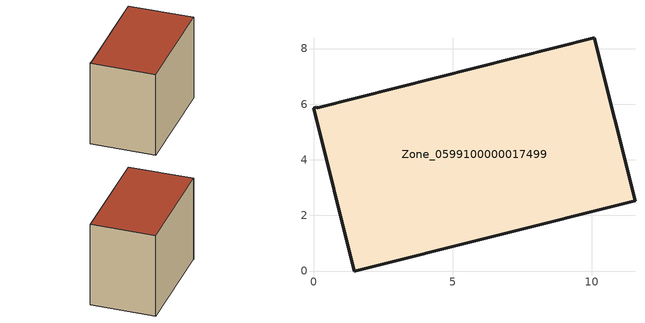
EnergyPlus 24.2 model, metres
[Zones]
Zone_0599100000017499
 floor ground (C_G): 0.15,5.87 10.09,8.38 11.56,2.52 1.47,0 0,5.86 0.11,5.89 z0
 wall outside (C_F): 1.47,0 11.56,2.52 10.09,8.38 0.15,5.87 0.11,5.89 0,5.86 1.47,0 z0:8.12
 roof outside (C_R): 10.09,8.38 0.15,5.87 0.11,5.89 0,5.86 1.47,0 11.56,2.52 z8.12
[BUILDING]
Pand.0599100000017499: North Axis=0; Terrain=City; Loads Convergence Tolerance Value=0.04; Temperature Convergence Tolerance Value=0.4; Solar Distribution=FullExterior; Maximum Number of Warmup Days=25; Minimum Number of Warmup Days=1
[Site:Location]
Rotterdam.The.Hague.AP_ZH_NLD Design_Conditions: Latitude=51.96; Longitude=4.45; Time Zone=1; Elevation=-4.5
[SITE:GROUNDTEMPERATURE:BUILDINGSURFACE]
18, 18, 18, 18, 18, 18, 18, 18, 18, 18, 18, 18
[MATERIAL] Thermal Absorptance=0.9; Solar Absorptance=0.7; Visible Absorptance=0.7
Name | Roughness | Thickness | Conductivity | Density | Specific Heat
G.TI.1965-1974 | MediumSmooth | 0.15 | 0.882353 | 540 | 1210
F.TI.1965-1974 | Rough | 0.3 | 0.697674 | 1920 | 840
R.TI.1965-1974 | MediumRough | 0.2 | 0.232558 | 1500 | 1000
[CONSTRUCTION]
C_G: G.TI.1965-1974
C_F: F.TI.1965-1974
C_R: R.TI.1965-1974
[ZONE]
Zone_0599100000017499: Type=1; Multiplier=1; Ceiling Height=Autocalculate; Volume=Autocalculate; Floor Area=autocalculate; Part of Total Floor Area=Yes
[ZONEINFILTRATION:DESIGNFLOWRATE]
Infil_Zone_0599100000017499: Zone or ZoneList or Space or SpaceList=Zone_0599100000017499; Schedule=AlwaysOn; Design Flow Rate Calculation Method=Flow/Area; Flow Rate per Floor Area=0.003; Constant Term Coefficient=1; Temperature Term Coefficient=0; Velocity Term Coefficient=0; Velocity Squared Term Coefficient=0
[HVACTEMPLATE:ZONE:IDEALLOADSAIRSYSTEM]
Zone_0599100000017499: Maximum Heating Supply Air Temperature=50; Minimum Cooling Supply Air Temperature=13; Maximum Heating Supply Air Humidity Ratio=0.0156; Minimum Cooling Supply Air Humidity Ratio=0.0077; Heating Limit=NoLimit; Cooling Limit=NoLimit; Dehumidification Control Type=ConstantSensibleHeatRatio; Cooling Sensible Heat Ratio=0.7; Dehumidification Setpoint=60; Humidification Control Type=None; Humidification Setpoint=30; Outdoor Air Method=None; Outdoor Air Flow Rate per Person=0.00944; Outdoor Air Flow Rate per Zone Floor Area=0; Outdoor Air Flow Rate per Zone=0; Demand Controlled Ventilation Type=None; Outdoor Air Economizer Type=NoEconomizer; Heat Recovery Type=None; Sensible Heat Recovery Effectiveness=0.7; Latent Heat Recovery Effectiveness=0.65
[ZONECONTROL:THERMOSTAT]
ThermostatControl_Zone_0599100000017499: Zone or ZoneList=Zone_0599100000017499; Control Type Schedule=DualSetpointControlType; Control 1=Thermostat_Zone_0599100000017499; Temperature Difference Between Cutout And Setpoint=0
[THERMOSTATSETPOINT:DUALSETPOINT]
Thermostat_Zone_0599100000017499: Heating Setpoint Temperature Schedule=HeatingSetpoint_Zone_0599100000017499; Cooling Setpoint Temperature Schedule=CoolingSetpoint_Zone_0599100000017499
[SCHEDULE:COMPACT]
HeatingSetpoint_Zone_0599100000017499: Through: 12/31, For: AllDays, Until: 24:00, 21
CoolingSetpoint_Zone_0599100000017499: Through: 12/31, For: AllDays, Until: 24:00, 24
DualSetpointControlType: Through: 12/31, For: AllDays, Until: 24:00, 4
AlwaysOn: Through: 12/31, For: AllDays, Until: 24:00, 1
